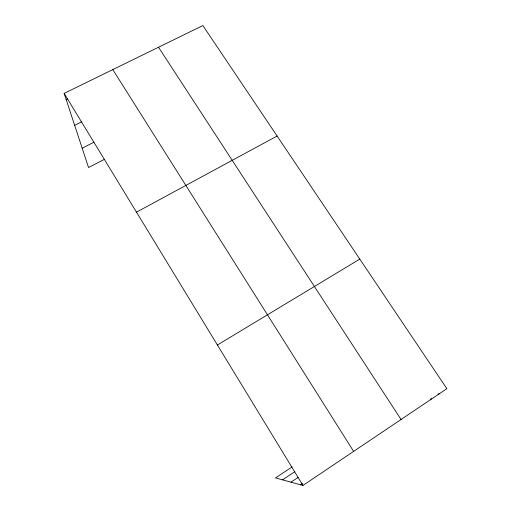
<?xml version="1.0" encoding="UTF-8"?>
<svg xmlns="http://www.w3.org/2000/svg" width="511" height="511" viewBox="0 0 511 511"><rect width="100%" height="100%" fill="white"/><g stroke="black" fill="none" stroke-linecap="round" stroke-linejoin="round"><path stroke-width="0.77" d="M300.615 484.805L302.557 483.502M292.171 466.875L275.506 477.926L302.972 485.45L446.863 388.679L202.88 25.55L64.137 93.385L88.556 167.531L104.685 159.183M290.957 482.154L298.066 477.408M282.526 479.848L294.892 471.615M217.411 344.995L359.801 259.103M136.488 212.154L277.109 136.022M82.188 148.203L93.941 142.205M74.657 125.336L81.447 121.931M66.181 99.594L67.529 98.93M437.972 394.051L439.339 393.745M430.217 399.168L431.769 398.829M158.531 47.236L401.058 419.486M112.79 69.598L353.631 451.379M64.137 93.385L302.972 485.45"/></g></svg>
